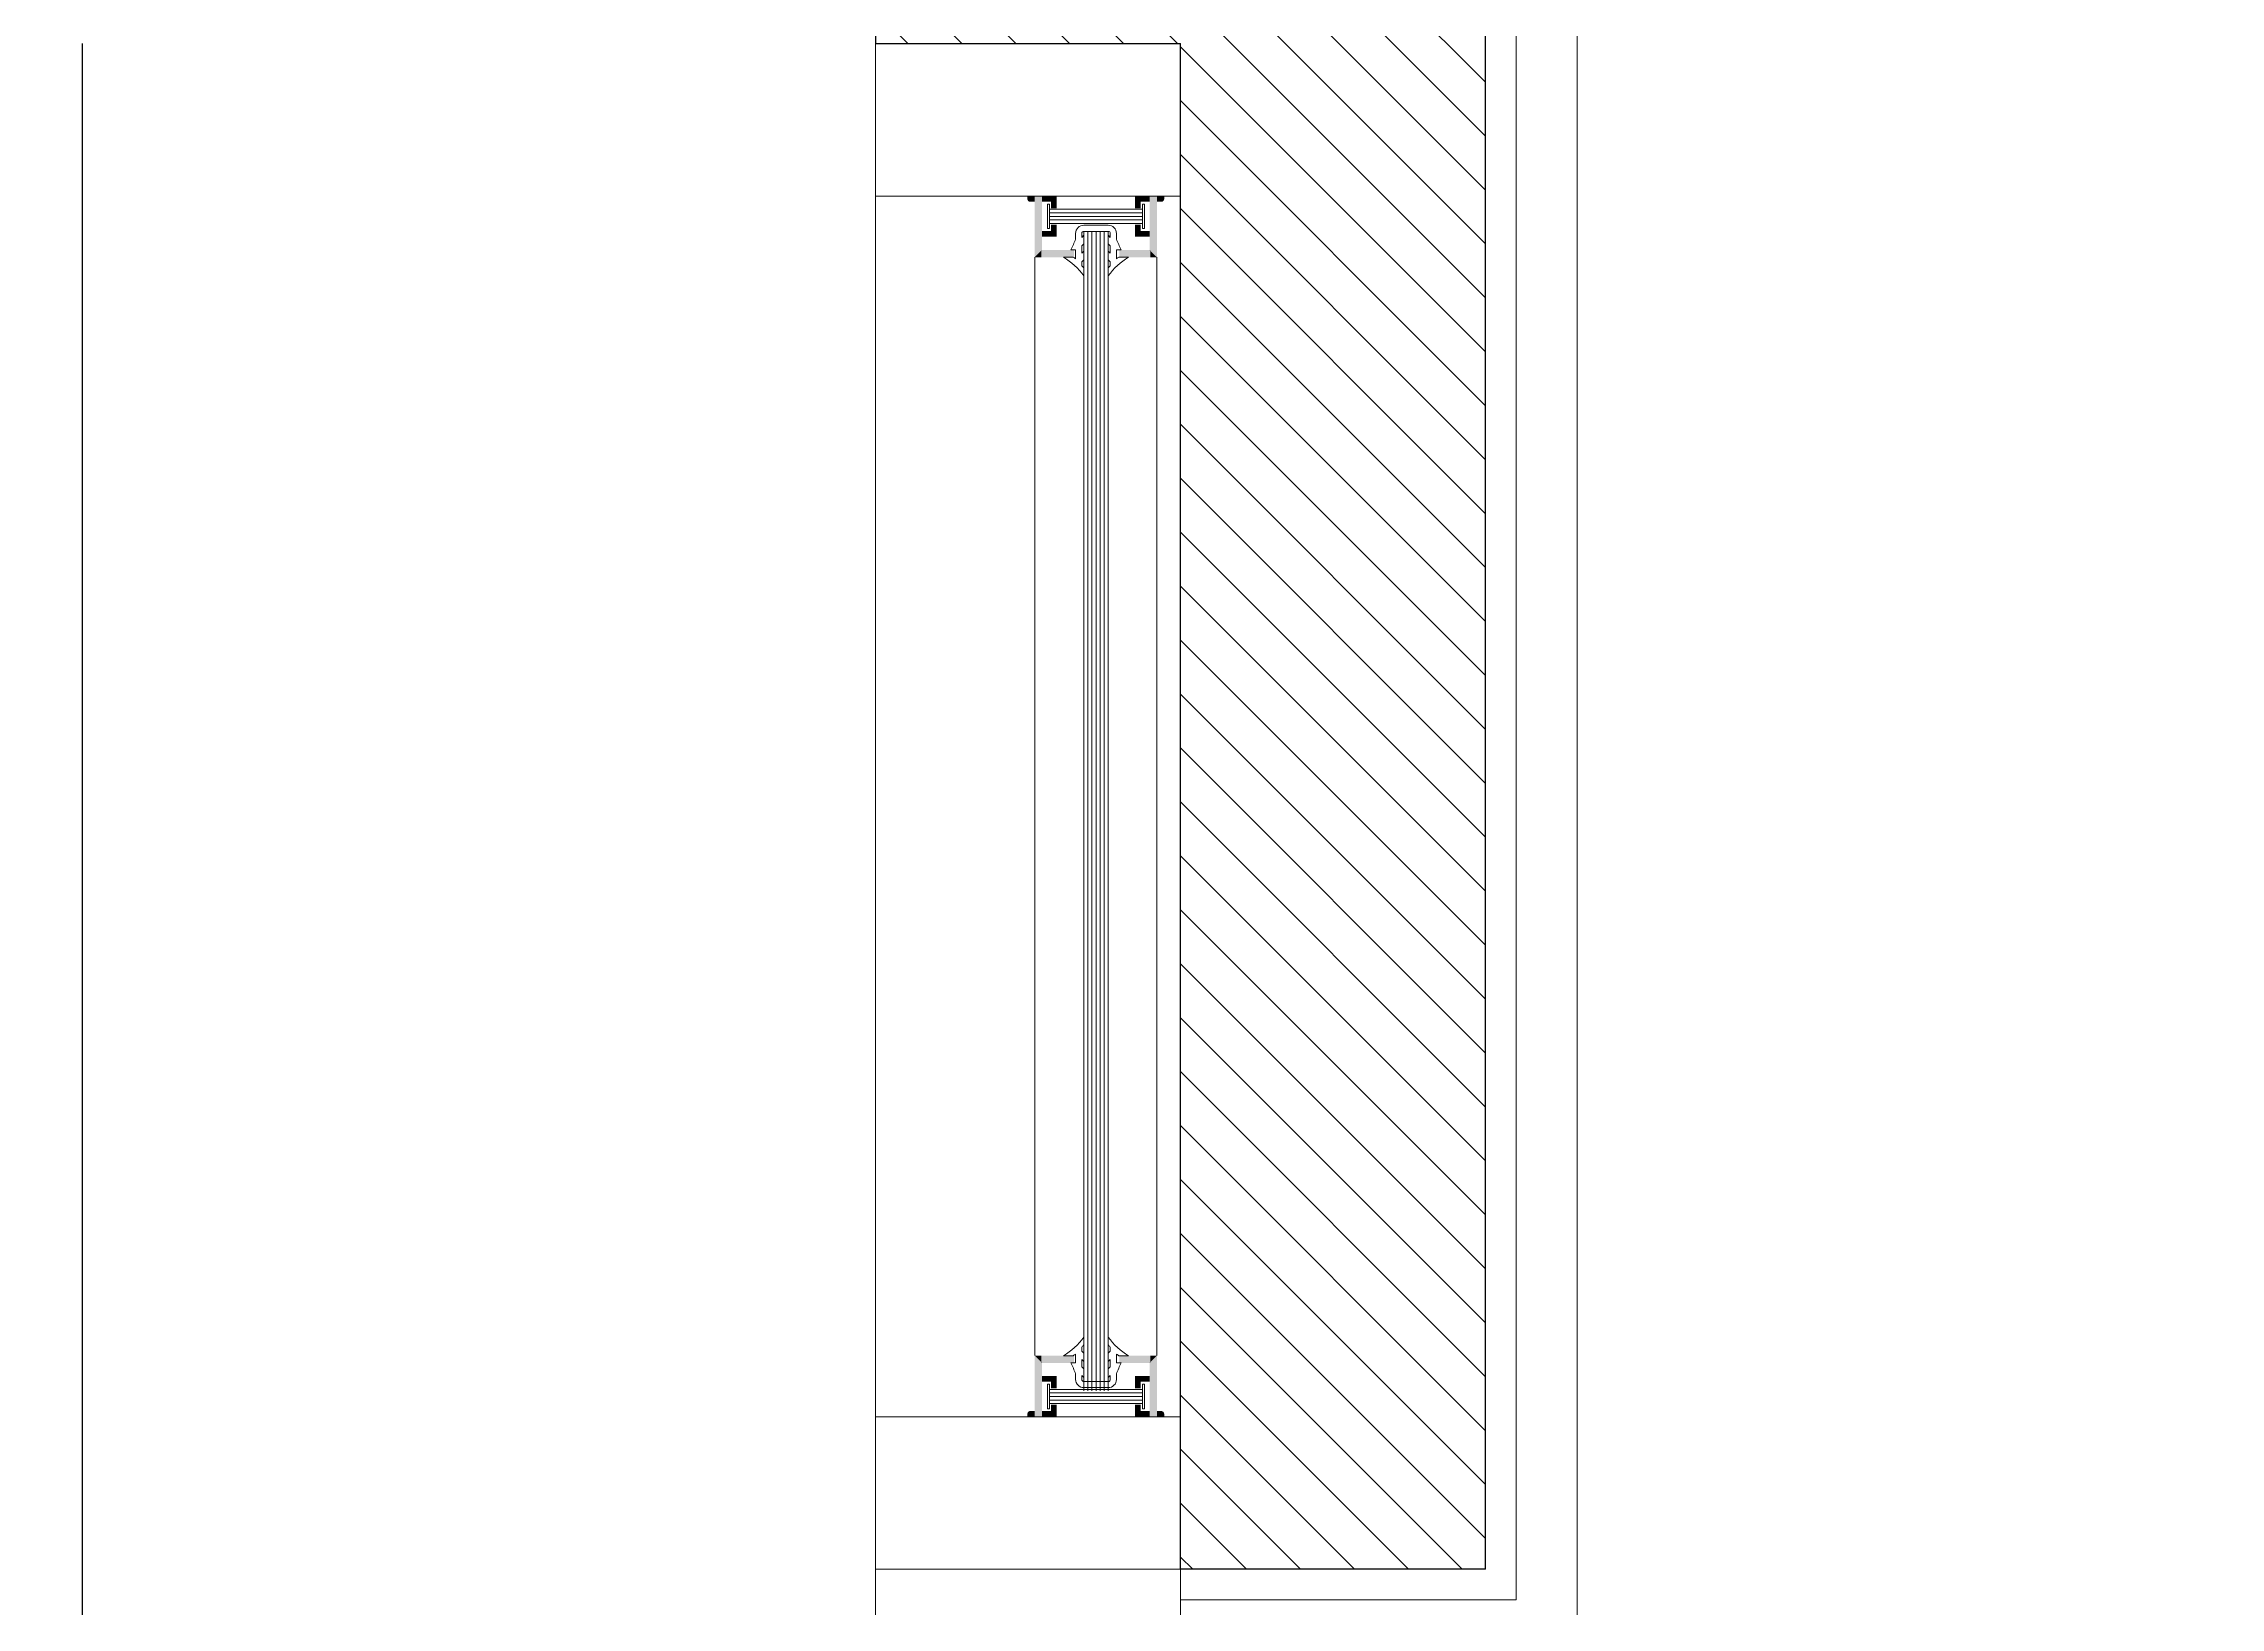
# Model space of a CAD drawing. Header units: inches. Extents: x 258415 to 640093, y 441672 to 945769.
# Drawn here: x 317556 to 318270, y 462131 to 462644 of the extents above; entities that cross this region are included whole.
import ezdxf

# ---------------------------------------------------------------- set-up
doc = ezdxf.new("R2010")
doc.units = ezdxf.units.IN
doc.header["$MEASUREMENT"] = 0
for name, color, linetype in [('A-DIMESNION-1', 7, 'Continuous'), ('CQ section wall', 3, 'Continuous'), ('CQ Section walls', 3, 'Continuous'), ('Layer1', 1, 'Continuous'), ('Layer7', 8, 'Continuous')]:
    doc.layers.add(name, color=color, linetype=linetype)
for name, color, linetype, lineweight in [('A-FLOR-SLAB', 5, 'Continuous', 40), ('A-GLAZ', 134, 'Continuous', 18), ('A-RNDR-ALUM', 1, 'Continuous', 9), ('A-RNDR-PT36', 253, 'Continuous', 20), ('CQ Marble', 6, 'Continuous', 0)]:
    doc.layers.add(name, color=color, linetype=linetype, lineweight=lineweight)
doc.styles.get("Standard").update_dxf_attribs({"font": 'arial.ttf'})
doc.dimstyles.new('CQ Anno', dxfattribs={"dimscale": 40, "dimtxt": 2.2, "dimasz": 0.75, "dimexe": 1, "dimexo": 0.5, "dimgap": 0.5, "dimtad": 1, "dimrnd": 1, "dimdsep": 46, "dimtxsty": 'Standard', "dimblk": 'x-04-bw-gf-dim-50$0$DIM12', "dimcen": 0.0025, "dimdle": 0.5, "dimclrd": 8, "dimclre": 8, "dimclrt": 2, "dimazin": 2, "dimtfac": 1, "dimtix": 1, "dimtmove": 1, "dimatfit": 0, "dimfxl": 50, "dimtolj": 1, "dimtzin": 0, "dimlwd": -1, "dimarcsym": 1})

# ---------------------------------------------------------------- blocks, each defined once
blk = doc.blocks.new('GLAZ-4')
at = {"layer": 'A-GLAZ'}
for p, q in [((-26.28, 2238.49, 0), (-26.28, 1858.56, 0)), ((-24.95, 2238.49, 0), (-24.95, 1858.56, 0)), ((-23.61, 2238.49, 0), (-23.61, 1858.56, 0)), ((-22.28, 2238.49, 0), (-22.28, 1858.56, 0)), ((-20.94, 2238.49, 0), (-20.94, 1858.56, 0)), ((-19.61, 2238.49, 0), (-19.61, 1858.56, 0)), ((-18.27, 2238.49, 0), (-18.27, 1858.56, 0))]:
    blk.add_line(p, q, dxfattribs=at)
at = {"layer": 'A-RNDR-ALUM'}
for p, q in [((-49.99, 1850.02, 0), (-49.99, 2250.02, 0)), ((49.99, 1850.02, 0), (49.99, 2250.04, 0)), ((-38.16, 2247.4, 0), (-37.5, 2247.4, 0)), ((-38.16, 2239.39, 0), (-38.16, 2247.4, 0)), ((-38.16, 2247.4, 0), (-37.5, 2247.4, 0)), ((-38.16, 2239.39, 0), (-38.16, 2247.4, 0)), ((-37.5, 2239.39, 0), (-37.5, 2247.4, 0)), ((-37.5, 2239.39, 0), (-37.5, 2247.4, 0)), ((-37.5, 2245.73, 0), (-7.06, 2245.73, 0)), ((-37.5, 2245.73, 0), (-7.06, 2245.73, 0)), ((-37.5, 2244.57, 0), (-7.06, 2244.57, 0)), ((-37.5, 2244.57, 0), (-7.06, 2244.57, 0)), ((-37.5, 2243.4, 0), (-7.06, 2243.4, 0)), ((-37.5, 2243.4, 0), (-7.06, 2243.4, 0)), ((-37.5, 2242.23, 0), (-7.06, 2242.23, 0)), ((-37.5, 2242.23, 0), (-7.06, 2242.23, 0)), ((-36.02, 2247.4, 0), (-35.35, 2247.4, 0)), ((-36.02, 2247.4, 0), (-35.35, 2247.4, 0)), ((-6.39, 2247.4, 0), (-7.06, 2247.4, 0)), ((-7.06, 2239.39, 0), (-7.06, 2247.4, 0)), ((-6.39, 2247.4, 0), (-7.06, 2247.4, 0)), ((-7.06, 2239.39, 0), (-7.06, 2247.4, 0)), ((-6.39, 2239.39, 0), (-6.39, 2247.4, 0)), ((-6.39, 2239.39, 0), (-6.39, 2247.4, 0)), ((-38.16, 2239.39, 0), (-37.5, 2239.39, 0)), ((-38.16, 2239.39, 0), (-37.5, 2239.39, 0)), ((-37.5, 2241.06, 0), (-7.06, 2241.06, 0)), ((-37.5, 2241.06, 0), (-7.06, 2241.06, 0)), ((-36.02, 2239.39, 0), (-35.35, 2239.39, 0)), ((-36.02, 2239.39, 0), (-35.35, 2239.39, 0)), ((-6.39, 2239.39, 0), (-7.06, 2239.39, 0)), ((-6.39, 2239.39, 0), (-7.06, 2239.39, 0)), ((-38.16, 1860.65, 0), (-37.5, 1860.65, 0)), ((-38.16, 1860.65, 0), (-38.16, 1852.64, 0)), ((-38.16, 1860.65, 0), (-37.5, 1860.65, 0)), ((-38.16, 1860.65, 0), (-38.16, 1852.64, 0)), ((-37.5, 1860.65, 0), (-37.5, 1852.64, 0)), ((-37.5, 1860.65, 0), (-37.5, 1852.64, 0)), ((-37.5, 1858.98, 0), (-7.06, 1858.98, 0)), ((-37.5, 1858.98, 0), (-7.06, 1858.98, 0)), ((-37.5, 1857.82, 0), (-7.06, 1857.82, 0)), ((-37.5, 1857.82, 0), (-7.06, 1857.82, 0)), ((-37.5, 1856.65, 0), (-7.06, 1856.65, 0)), ((-37.5, 1856.65, 0), (-7.06, 1856.65, 0)), ((-36.02, 1860.65, 0), (-35.35, 1860.65, 0)), ((-36.02, 1860.65, 0), (-35.35, 1860.65, 0)), ((-6.39, 1860.65, 0), (-7.06, 1860.65, 0)), ((-7.06, 1860.65, 0), (-7.06, 1852.64, 0)), ((-6.39, 1860.65, 0), (-7.06, 1860.65, 0)), ((-7.06, 1860.65, 0), (-7.06, 1852.64, 0)), ((-6.39, 1860.65, 0), (-6.39, 1852.64, 0)), ((-6.39, 1860.65, 0), (-6.39, 1852.64, 0)), ((-38.16, 1852.64, 0), (-37.5, 1852.64, 0)), ((-38.16, 1852.64, 0), (-37.5, 1852.64, 0)), ((-37.5, 1855.48, 0), (-7.06, 1855.48, 0)), ((-37.5, 1855.48, 0), (-7.06, 1855.48, 0)), ((-37.5, 1854.31, 0), (-7.06, 1854.31, 0)), ((-37.5, 1854.31, 0), (-7.06, 1854.31, 0)), ((-36.02, 1852.64, 0), (-35.35, 1852.64, 0)), ((-36.02, 1852.64, 0), (-35.35, 1852.64, 0)), ((-6.39, 1852.64, 0), (-7.06, 1852.64, 0)), ((-6.39, 1852.64, 0), (-7.06, 1852.64, 0))]:
    blk.add_line(p, q, dxfattribs=at)
at = {"layer": 'A-RNDR-ALUM', "elevation": 0}
for points in [[(-49.99, 2250.02), (49.99, 2250.02), (49.99, 2300.02), (-49.99, 2300.02)], [(-49.99, 1850.02), (49.99, 1850.02), (49.99, 1800.02), (-49.99, 1800.02)], [(-49.99, 1750.02), (49.99, 1750.02), (49.99, 1800.02), (-49.99, 1800.02)]]:
    blk.add_lwpolyline(points, close=True, dxfattribs=at)
at = {"layer": 'A-RNDR-ALUM', "const_width": 0.928, "elevation": 0}
for points in [[(-43.69, 2248.64, -0.414214), (-44.16, 2249.11)], [(-43.69, 2248.64, -0.414214), (-44.16, 2249.11)], [(-0.72, 2248.62, 0.414214), (-0.25, 2249.09)], [(-0.72, 2248.62, 0.414214), (-0.25, 2249.09)], [(-43.69, 1851.4, 0.414214), (-44.16, 1850.93)], [(-43.69, 1851.4, 0.414214), (-44.16, 1850.93)], [(-0.72, 1851.42, -0.414214), (-0.25, 1850.95)], [(-0.72, 1851.42, -0.414214), (-0.25, 1850.95)]]:
    blk.add_lwpolyline(points, format="xyb", dxfattribs=at)
at = {"layer": 'A-RNDR-ALUM', "elevation": 0}
for points in [[(-14, 2232.41), (-15.6, 2232.41), (-15.6, 2229.49, -0.015553), (-14.78, 2230.01), (-11.6, 2230.01, 0.104304), (-18.27, 2223.9), (-18.27, 2226.48, -0.016036), (-17.6, 2227.23), (-17.6, 2228.48), (-18.27, 2229.15), (-18.27, 2231.98), (-17.6, 2231.31), (-17.6, 2233.69), (-18.27, 2234.35), (-18.27, 2237.18), (-17.6, 2236.52), (-17.6, 2237.82, 0.414214), (-18.27, 2238.49), (-26.28, 2238.49, 0.414214), (-26.95, 2237.82), (-26.95, 2236.52), (-26.28, 2237.18), (-26.28, 2234.35), (-26.95, 2233.69), (-26.95, 2231.31), (-26.28, 2231.98), (-26.28, 2229.15), (-26.95, 2228.48), (-26.95, 2227.23, -0.016036), (-26.28, 2226.48), (-26.28, 2223.9, 0.104304), (-32.95, 2230.01), (-29.78, 2230.01, -0.015553), (-28.95, 2229.49), (-28.95, 2232.41), (-30.55, 2232.41, 0.021646), (-28.95, 2235.94), (-28.95, 2237.82, -0.414214), (-26.28, 2240.49), (-18.27, 2240.49, -0.414214), (-15.6, 2237.82), (-15.6, 2235.94, 0.021646)], [(-14, 1867.63), (-15.6, 1867.63), (-15.6, 1870.55, 0.015553), (-14.78, 1870.03), (-11.6, 1870.03, -0.104304), (-18.27, 1876.14), (-18.27, 1873.56, 0.016036), (-17.6, 1872.81), (-17.6, 1871.56), (-18.27, 1870.9), (-18.27, 1868.07), (-17.6, 1868.73), (-17.6, 1866.36), (-18.27, 1865.69), (-18.27, 1862.86), (-17.6, 1863.53), (-17.6, 1862.22, -0.414214), (-18.27, 1861.56), (-26.28, 1861.56, -0.414214), (-26.95, 1862.22), (-26.95, 1863.53), (-26.28, 1862.86), (-26.28, 1865.69), (-26.95, 1866.36), (-26.95, 1868.73), (-26.28, 1868.07), (-26.28, 1870.9), (-26.95, 1871.56), (-26.95, 1872.81, 0.016036), (-26.28, 1873.56), (-26.28, 1876.14, -0.104304), (-32.95, 1870.03), (-29.78, 1870.03, 0.015553), (-28.95, 1870.55), (-28.95, 1867.63), (-30.55, 1867.63, -0.021646), (-28.95, 1864.1), (-28.95, 1862.22, 0.414214), (-26.28, 1859.55), (-18.27, 1859.55, 0.414214), (-15.6, 1862.22), (-15.6, 1864.1, -0.021646)]]:
    blk.add_lwpolyline(points, format="xyb", close=True, dxfattribs=at)
at = {"layer": 'A-RNDR-ALUM'}
for points in [[(-44.63, 2250.04, 0), (-44.63, 2249.11, 0), (-42.23, 2250.04, 0), (-43.69, 2249.11, 0)], [(-44.63, 2250.04, 0), (-44.63, 2249.11, 0), (-42.23, 2250.04, 0), (-43.69, 2249.11, 0)], [(-42.23, 2250.04, 0), (-43.69, 2249.11, 0), (-42.23, 2248.18, 0), (-43.69, 2248.18, 0)], [(-42.23, 2250.04, 0), (-43.69, 2249.11, 0), (-42.23, 2248.18, 0), (-43.69, 2248.18, 0)], [(-36.89, 2248.18, 0), (-35.02, 2250.04, 0), (-39.82, 2248.18, 0), (-39.82, 2250.04, 0)], [(-36.89, 2248.18, 0), (-35.02, 2250.04, 0), (-39.82, 2248.18, 0), (-39.82, 2250.04, 0)], [(-36.89, 2246.04, 0), (-35.02, 2246.04, 0), (-36.89, 2248.18, 0), (-35.02, 2250.04, 0)], [(-36.89, 2246.04, 0), (-35.02, 2246.04, 0), (-36.89, 2248.18, 0), (-35.02, 2250.04, 0)], [(-7.52, 2248.18, 0), (-9.39, 2250.04, 0), (-4.59, 2248.18, 0), (-4.59, 2250.04, 0)], [(-7.52, 2246.04, 0), (-9.39, 2246.04, 0), (-7.52, 2248.18, 0), (-9.39, 2250.04, 0)], [(-7.52, 2246.04, 0), (-9.39, 2246.04, 0), (-7.52, 2248.18, 0), (-9.39, 2250.04, 0)], [(-7.52, 2248.18, 0), (-9.39, 2250.04, 0), (-4.59, 2248.18, 0), (-4.59, 2250.04, 0)], [(-2.19, 2250.04, 0), (-0.72, 2249.11, 0), (-2.19, 2248.18, 0), (-0.72, 2248.18, 0)], [(0.22, 2250.04, 0), (0.22, 2249.11, 0), (-2.19, 2250.04, 0), (-0.72, 2249.11, 0)], [(-2.19, 2250.04, 0), (-0.72, 2249.11, 0), (-2.19, 2248.18, 0), (-0.72, 2248.18, 0)], [(0.22, 2250.04, 0), (0.22, 2249.11, 0), (-2.19, 2250.04, 0), (-0.72, 2249.11, 0)], [(-39.82, 2236.7, 0), (-39.82, 2238.57, 0), (-35.02, 2236.7, 0), (-36.89, 2238.57, 0)], [(-39.82, 2236.7, 0), (-39.82, 2238.57, 0), (-35.02, 2236.7, 0), (-36.89, 2238.57, 0)], [(-36.89, 2240.7, 0), (-35.02, 2240.7, 0), (-36.89, 2238.57, 0), (-35.02, 2236.7, 0)], [(-36.89, 2240.7, 0), (-35.02, 2240.7, 0), (-36.89, 2238.57, 0), (-35.02, 2236.7, 0)], [(-7.52, 2240.7, 0), (-9.39, 2240.7, 0), (-7.52, 2238.57, 0), (-9.39, 2236.7, 0)], [(-7.52, 2240.7, 0), (-9.39, 2240.7, 0), (-7.52, 2238.57, 0), (-9.39, 2236.7, 0)], [(-4.59, 2236.7, 0), (-4.59, 2238.57, 0), (-9.39, 2236.7, 0), (-7.52, 2238.57, 0)], [(-4.59, 2236.7, 0), (-4.59, 2238.57, 0), (-9.39, 2236.7, 0), (-7.52, 2238.57, 0)], [(-40.65, 2232.41, 0), (-40.65, 2231.21, 0), (-29.92, 2232.41, 0), (-29.92, 2231.21, 0)], [(-40.65, 2232.41, 0), (-40.65, 2231.21, 0), (-29.92, 2232.41, 0), (-29.92, 2231.21, 0)], [(-40.65, 2231.21, 0), (-40.65, 2230.01, 0), (-29.92, 2231.21, 0), (-29.92, 2230.01, 0)], [(-40.65, 2231.21, 0), (-40.65, 2230.01, 0), (-29.92, 2231.21, 0), (-29.92, 2230.01, 0)], [(-4.32, 2232.41, 0), (-4.32, 2231.21, 0), (-15.05, 2232.41, 0), (-15.05, 2231.21, 0)], [(-4.32, 2232.41, 0), (-4.32, 2231.21, 0), (-15.05, 2232.41, 0), (-15.05, 2231.21, 0)], [(-4.32, 2231.21, 0), (-4.32, 2230.01, 0), (-15.05, 2231.21, 0), (-15.05, 2230.01, 0)], [(-4.32, 2231.21, 0), (-4.32, 2230.01, 0), (-15.05, 2231.21, 0), (-15.05, 2230.01, 0)], [(-40.65, 1868.83, 0), (-40.65, 1870.03, 0), (-29.92, 1868.83, 0), (-29.92, 1870.03, 0)], [(-40.65, 1868.83, 0), (-40.65, 1870.03, 0), (-29.92, 1868.83, 0), (-29.92, 1870.03, 0)], [(-40.65, 1867.63, 0), (-40.65, 1868.83, 0), (-29.92, 1867.63, 0), (-29.92, 1868.83, 0)], [(-40.65, 1867.63, 0), (-40.65, 1868.83, 0), (-29.92, 1867.63, 0), (-29.92, 1868.83, 0)], [(-39.82, 1863.35, 0), (-39.82, 1861.48, 0), (-35.02, 1863.35, 0), (-36.89, 1861.48, 0)], [(-39.82, 1863.35, 0), (-39.82, 1861.48, 0), (-35.02, 1863.35, 0), (-36.89, 1861.48, 0)], [(-36.89, 1859.34, 0), (-35.02, 1859.34, 0), (-36.89, 1861.48, 0), (-35.02, 1863.35, 0)], [(-36.89, 1859.34, 0), (-35.02, 1859.34, 0), (-36.89, 1861.48, 0), (-35.02, 1863.35, 0)], [(-4.32, 1868.83, 0), (-4.32, 1870.03, 0), (-15.05, 1868.83, 0), (-15.05, 1870.03, 0)], [(-4.32, 1868.83, 0), (-4.32, 1870.03, 0), (-15.05, 1868.83, 0), (-15.05, 1870.03, 0)], [(-4.32, 1867.63, 0), (-4.32, 1868.83, 0), (-15.05, 1867.63, 0), (-15.05, 1868.83, 0)], [(-4.32, 1867.63, 0), (-4.32, 1868.83, 0), (-15.05, 1867.63, 0), (-15.05, 1868.83, 0)], [(-4.59, 1863.35, 0), (-4.59, 1861.48, 0), (-9.39, 1863.35, 0), (-7.52, 1861.48, 0)], [(-7.52, 1859.34, 0), (-9.39, 1859.34, 0), (-7.52, 1861.48, 0), (-9.39, 1863.35, 0)], [(-4.59, 1863.35, 0), (-4.59, 1861.48, 0), (-9.39, 1863.35, 0), (-7.52, 1861.48, 0)], [(-7.52, 1859.34, 0), (-9.39, 1859.34, 0), (-7.52, 1861.48, 0), (-9.39, 1863.35, 0)], [(-44.63, 1850, 0), (-44.63, 1850.93, 0), (-42.23, 1850, 0), (-43.69, 1850.93, 0)], [(-44.63, 1850, 0), (-44.63, 1850.93, 0), (-42.23, 1850, 0), (-43.69, 1850.93, 0)], [(-42.23, 1850, 0), (-43.69, 1850.93, 0), (-42.23, 1851.87, 0), (-43.69, 1851.87, 0)], [(-42.23, 1850, 0), (-43.69, 1850.93, 0), (-42.23, 1851.87, 0), (-43.69, 1851.87, 0)], [(-36.89, 1851.87, 0), (-35.02, 1850, 0), (-39.82, 1851.87, 0), (-39.82, 1850, 0)], [(-36.89, 1851.87, 0), (-35.02, 1850, 0), (-39.82, 1851.87, 0), (-39.82, 1850, 0)], [(-36.89, 1854, 0), (-35.02, 1854, 0), (-36.89, 1851.87, 0), (-35.02, 1850, 0)], [(-36.89, 1854, 0), (-35.02, 1854, 0), (-36.89, 1851.87, 0), (-35.02, 1850, 0)], [(-7.52, 1854, 0), (-9.39, 1854, 0), (-7.52, 1851.87, 0), (-9.39, 1850, 0)], [(-7.52, 1854, 0), (-9.39, 1854, 0), (-7.52, 1851.87, 0), (-9.39, 1850, 0)], [(-7.52, 1851.87, 0), (-9.39, 1850, 0), (-4.59, 1851.87, 0), (-4.59, 1850, 0)], [(-7.52, 1851.87, 0), (-9.39, 1850, 0), (-4.59, 1851.87, 0), (-4.59, 1850, 0)], [(-2.19, 1850, 0), (-0.72, 1850.93, 0), (-2.19, 1851.87, 0), (-0.72, 1851.87, 0)], [(-2.19, 1850, 0), (-0.72, 1850.93, 0), (-2.19, 1851.87, 0), (-0.72, 1851.87, 0)], [(0.22, 1850, 0), (0.22, 1850.93, 0), (-2.19, 1850, 0), (-0.72, 1850.93, 0)], [(0.22, 1850, 0), (0.22, 1850.93, 0), (-2.19, 1850, 0), (-0.72, 1850.93, 0)]]:
    blk.add_solid(points, dxfattribs=at)
for points in [[(-42.23, 2230.01, 0), (-39.82, 2232.41, 0), (-42.23, 2250.04, 0), (-39.82, 2250.04, 0)], [(-42.23, 2230.01, 0), (-39.82, 2232.41, 0), (-42.23, 2250.04, 0), (-39.82, 2250.04, 0)], [(-4.59, 2232.41, 0), (-2.19, 2230.01, 0), (-4.59, 2250.04, 0), (-2.19, 2250.04, 0)], [(-4.59, 2232.41, 0), (-2.19, 2230.01, 0), (-4.59, 2250.04, 0), (-2.19, 2250.04, 0)], [(-42.23, 2230.01, 0), (-39.82, 2232.41, 0), (-40.09, 2230.01, 0), (-40.09, 2232.41, 0)], [(-42.23, 2230.01, 0), (-39.82, 2232.41, 0), (-40.09, 2230.01, 0), (-40.09, 2232.41, 0)], [(-2.19, 2230.01, 0), (-4.59, 2232.41, 0), (-4.32, 2230.01, 0), (-4.32, 2232.41, 0)], [(-2.19, 2230.01, 0), (-4.59, 2232.41, 0), (-4.32, 2230.01, 0), (-4.32, 2232.41, 0)], [(-42.23, 1870.04, 0), (-39.82, 1867.63, 0), (-42.23, 1850, 0), (-39.82, 1850, 0)], [(-42.23, 1870.04, 0), (-39.82, 1867.63, 0), (-40.09, 1870.04, 0), (-40.09, 1867.63, 0)], [(-42.23, 1870.04, 0), (-39.82, 1867.63, 0), (-42.23, 1850, 0), (-39.82, 1850, 0)], [(-42.23, 1870.04, 0), (-39.82, 1867.63, 0), (-40.09, 1870.04, 0), (-40.09, 1867.63, 0)], [(-4.59, 1867.63, 0), (-2.19, 1870.04, 0), (-4.59, 1850, 0), (-2.19, 1850, 0)], [(-2.19, 1870.04, 0), (-4.59, 1867.63, 0), (-4.32, 1870.04, 0), (-4.32, 1867.63, 0)], [(-4.59, 1867.63, 0), (-2.19, 1870.04, 0), (-4.59, 1850, 0), (-2.19, 1850, 0)], [(-2.19, 1870.04, 0), (-4.59, 1867.63, 0), (-4.32, 1870.04, 0), (-4.32, 1867.63, 0)]]:
    blk.add_trace(points, dxfattribs=at)
at = {"layer": 'A-RNDR-PT36'}
for p, q in [((-42.23, 2230.01, 0), (-42.23, 1870.04, 0)), ((-2.19, 1870.04, 0), (-2.19, 2230.01, 0))]:
    blk.add_line(p, q, dxfattribs=at)
blk = doc.blocks.new('ff12 section a and b')
at = {"layer": 'Layer7'}
h = blk.add_hatch(dxfattribs=at)
h.set_pattern_fill('ANSI31,_O', color=8, scale=100)
h.set_pattern_definition([(45, (382843.525, 455123.978), (-8.8388348, 8.8388348), [])])
h.paths.add_polyline_path([(312435.44, 463323.85), (312785.44, 463323.85), (312785.44, 462713.85), (312635.44, 462713.85), (312635.41, 462643.85), (312535.44, 462643.85), (312535.44, 462143.85), (312435.44, 462143.85)])
h.paths.add_polyline_path([(312435.44, 460843.85), (312535.44, 460843.85), (312535.44, 460323.85), (312635.41, 460323.85), (312635.41, 460273.85), (312785.44, 460273.85), (312785.44, 459723.85), (312785.44, 459723.85), (312785.44, 459703.85), (312785.44, 459623.85), (312435.44, 459623.85)])
at = {"layer": 'CQ Marble', "elevation": 0}
blk.add_lwpolyline([(312535.44, 462133.85), (312535.44, 462113.85), (312405.44, 462113.85), (312405.44, 462773.85), (312425.44, 462773.85), (312425.44, 462133.85), (312535.44, 462133.85)], dxfattribs=at)
at = {"layer": 'CQ Section walls', "elevation": 0}
for points in [[(312435.44, 462143.85), (312435.44, 463323.85), (312785.44, 463323.85), (312785.44, 462713.85), (312635.44, 462713.85), (312635.42, 462643.85), (312535.44, 462643.85)], [(312435.44, 462143.85), (312435.44, 462143.85), (312435.44, 462143.85), (312535.44, 462143.85), (312535.44, 462643.85)]]:
    blk.add_lwpolyline(points, dxfattribs=at)
at = {"layer": 'Layer1', "elevation": 0}
blk.add_lwpolyline([(312895.44, 460323.85), (312895.44, 462643.85)], dxfattribs=at)
at = {"layer": 'A-FLOR-SLAB'}
blk.add_blockref('GLAZ-4', (312585.43, 460343.83, 0), dxfattribs=at)
blk = doc.blocks.new('x-04-bw-gf-dim-50$0$DIM12')
blk.add_line((0, -1), (0, 1))
at = {"color": 8}
blk.add_line((-1, 0), (1, 0), dxfattribs=at)
blk.add_circle((0, 0), 0.5)
blk = doc.blocks.new('*D364')
at = {"layer": 'A-DIMESNION-1', "color": 8, "lineweight": -2, "ltscale": 0.05, "transparency": 16777216}
for p, q in [((318149.8, 463323.83), (315854.24, 463323.83)), ((317843.29, 459723.85), (315854.24, 459723.85))]:
    blk.add_line(p, q, dxfattribs=at)
at = {"layer": 'A-DIMESNION-1', "color": 8, "ltscale": 0.05, "transparency": 16777216}
blk.add_line((315894.24, 463303.83), (315894.24, 459743.85), dxfattribs=at)
at = {"layer": 'Defpoints', "color": 0, "linetype": 'Continuous', "ltscale": 0.05, "transparency": 16777216}
for p in [(318169.8, 463323.83, 0), (315894.24, 459723.85), (317863.29, 459723.85, 0)]:
    blk.add_point(p, dxfattribs=at)
at = {"layer": 'A-DIMESNION-1', "color": 8, "linetype": 'Continuous', "ltscale": 0.05, "transparency": 16777216, "xscale": 20, "yscale": 20, "zscale": 20}
for p, rotation in [((315894.24, 463323.83), 90), ((315894.24, 459723.85), 270)]:
    blk.add_blockref('x-04-bw-gf-dim-50$0$DIM12', p, dxfattribs=dict(at, rotation=rotation))
at = {"layer": 'A-DIMESNION-1', "color": 2, "linetype": 'Continuous', "ltscale": 0.05, "transparency": 16777216, "insert": (315865.76, 461523.84), "char_height": 44, "attachment_point": 5, "rotation": 90}
blk.add_mtext('\\A1;3600', dxfattribs=at)
blk = doc.blocks.new('*D365')
at = {"layer": 'A-DIMESNION-1', "color": 8, "lineweight": -2, "ltscale": 0.05, "transparency": 16777216}
for p, q in [((318249.8, 462723.85), (316094.5, 462723.85)), ((317843.29, 459723.85), (316094.5, 459723.85))]:
    blk.add_line(p, q, dxfattribs=at)
at = {"layer": 'A-DIMESNION-1', "color": 8, "ltscale": 0.05, "transparency": 16777216}
blk.add_line((316134.5, 462703.85), (316134.5, 459743.85), dxfattribs=at)
at = {"layer": 'Defpoints', "color": 0, "linetype": 'Continuous', "ltscale": 0.05, "transparency": 16777216}
for p in [(318269.8, 462723.85, 0), (316134.5, 459723.85), (317863.29, 459723.85, 0)]:
    blk.add_point(p, dxfattribs=at)
at = {"layer": 'A-DIMESNION-1', "color": 8, "linetype": 'Continuous', "ltscale": 0.05, "transparency": 16777216, "xscale": 20, "yscale": 20, "zscale": 20}
for p, rotation in [((316134.5, 462723.85), 90), ((316134.5, 459723.85), 270)]:
    blk.add_blockref('x-04-bw-gf-dim-50$0$DIM12', p, dxfattribs=dict(at, rotation=rotation))
at = {"layer": 'A-DIMESNION-1', "color": 2, "linetype": 'Continuous', "ltscale": 0.05, "transparency": 16777216, "insert": (316106.02, 461223.85), "char_height": 44, "attachment_point": 5, "rotation": 90}
blk.add_mtext('\\A1;3000', dxfattribs=at)

msp = doc.modelspace()

# ---------------------------------------------------------------- block references
at = {"layer": 'CQ section wall', "xscale": -1}
msp.add_blockref('ff12 section a and b', (630464.254, 0), dxfattribs=at)

# ---------------------------------------------------------------- dimensions: what is measured, and where the dimension line sits
at = {"layer": 'A-DIMESNION-1', "color": 64, "linetype": 'Continuous', "ltscale": 0.05}
for base, p1, picture, middle in [((315894.243, 459723.855, 0), (318169.797, 463323.832, 0), '*D364', (315865.762, 461523.844, 0)), ((316134.5, 459723.855, 0), (318269.795, 462723.855, 0), '*D365', (316106.02, 461223.855, 0))]:
    dim = msp.add_linear_dim(base=base, p1=p1, p2=(317863.294, 459723.855, -0.001), angle=90, dimstyle='CQ Anno', override={"dimscale": 0, "dimasz": 1, "dimexe": 2, "dimexo": 1, "dimgap": 0.3, "dimcen": 0.005}, dxfattribs=at)
    dim.commit()
    dim.dimension.update_dxf_attribs({"geometry": picture, "text_midpoint": middle})

doc.saveas('drawing.dxf')
